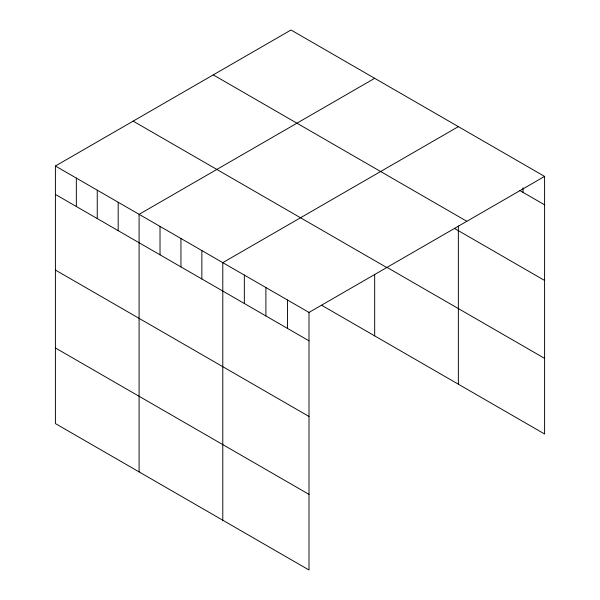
<?xml version="1.0" encoding="UTF-8"?>
<svg xmlns="http://www.w3.org/2000/svg" width="600" height="600" viewBox="0 0 600 600"><rect width="100%" height="100%" fill="white"/><g stroke="black" fill="none" stroke-linecap="round" stroke-linejoin="round"><path stroke-width="0.9" d="M55.41 166.012L309.007 312.428L309.007 570L55.41 423.585L55.41 166.012L290.993 30L544.59 176.415L544.59 433.987L321.57 305.228M374.678 78.315L139.095 214.327L139.095 471.9M458.362 126.637L222.788 262.642L222.788 520.222M309.007 312.428L544.59 176.415M519.84 190.538L544.59 204.825M213.248 74.88L466.853 221.303M454.342 228.345L544.59 280.447M386.745 267.233L544.59 358.365M133.148 121.125L386.752 267.54M55.41 194.423L309.007 340.837M55.41 270.045L309.007 416.46M55.41 347.962L309.007 494.377M523.035 187.8L523.035 192.382M458.362 225.998L458.362 384.21M374.678 274.275L374.678 335.895M287.452 299.978L287.452 328.388M265.897 287.535L265.897 315.945M244.343 275.093L244.343 303.502M201.862 250.567L201.862 278.978M180.945 238.485L180.945 266.895M160.02 226.41L160.02 254.82M118.177 202.245L118.177 230.655M97.252 190.17L97.252 218.58M76.335 178.087L76.335 206.498"/></g></svg>
